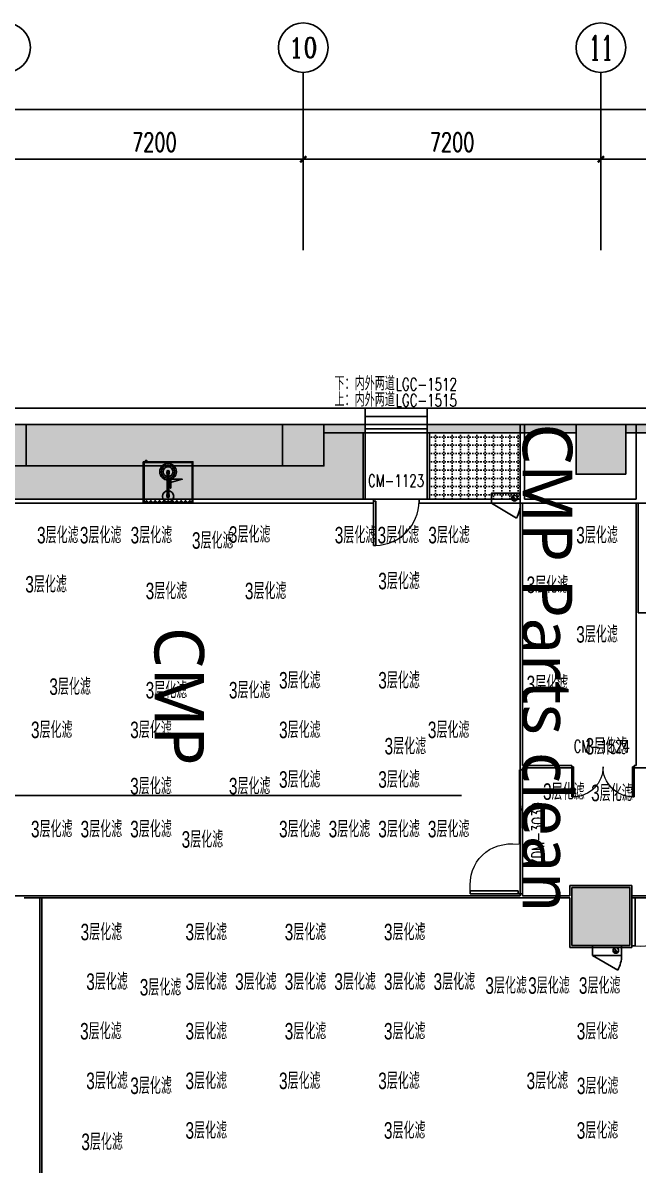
# Model space of a CAD drawing. Header units: millimetres. Extents: x -8492 to 79556, y -19137 to 79219.
# Drawn here: x 18418 to 33300, y 51586 to 79219 of the extents above; entities that cross this region are included whole.
import ezdxf
from ezdxf.enums import TextEntityAlignment as Align

# ---------------------------------------------------------------- set-up
doc = ezdxf.new("R2010")
doc.units = ezdxf.units.MM
doc.header["$LTSCALE"] = 10
doc.header["$MEASUREMENT"] = 0
doc.linetypes.add('F3建筑平面图.优秀版$0$DASH', pattern=[0.35, 0.25, -0.1])
doc.linetypes.add('F3建筑平面图.优秀版$0$X01A-L0300$0$X1AA-L3000$0$DASHED', pattern=[0.75, 0.5, -0.25])
for name, color, linetype in [('F3建筑平面图.优秀版$0$PUB_HATCH', 8, 'Continuous'), ('F3建筑平面图.优秀版$0$X01A-L0300$0$A-Trench', 8, 'Continuous'), ('F3建筑平面图.优秀版$0$X01A-L0300$0$A-WALL-1', 8, 'Continuous'), ('F3建筑平面图.优秀版$0$X01A-L0300$0$A-WALL-3（out）', 8, 'Continuous'), ('F3建筑平面图.优秀版$0$X01A-L0300$0$A-WALL-8', 8, 'Continuous'), ('F3建筑平面图.优秀版$0$X01A-L0300$0$AXIS', 8, 'Continuous'), ('F3建筑平面图.优秀版$0$X01A-L0300$0$AXIS_TEXT', 8, 'Continuous'), ('F3建筑平面图.优秀版$0$X01A-L0300$0$COLUMN', 8, 'Continuous'), ('F3建筑平面图.优秀版$0$X01A-L0300$0$Emergency Eye-washer', 8, 'Continuous'), ('F3建筑平面图.优秀版$0$X01A-L0300$0$GROUND', 8, 'Continuous'), ('F3建筑平面图.优秀版$0$X01A-L0300$0$PUB_HATCH', 8, 'Continuous'), ('F3建筑平面图.优秀版$0$X01A-L0300$0$PUB_TEXT', 8, 'Continuous'), ('F3建筑平面图.优秀版$0$X01A-L0300$0$W_FH_HYDRANT', 8, 'Continuous'), ('F3建筑平面图.优秀版$0$X01A-L0300$0$WALL', 8, 'Continuous'), ('F3建筑平面图.优秀版$0$X01A-L0300$0$X1AA-L1000$0$STAIR', 8, 'Continuous'), ('F3建筑平面图.优秀版$0$X01A-L0300$0$X1AA-L3000$0$a-wall-4', 8, 'Continuous'), ('F3建筑平面图.优秀版$0$X01A-L0300$0$X1AA-L3000$0$A-格栅板', 8, 'Continuous'), ('F3建筑平面图.优秀版$0$X01A-L0300$0$X1AA-L3000$0$WINDOW', 8, 'Continuous'), ('F3建筑平面图.优秀版$0$X01A-L0300$0$X1AA-L3000$0$WINDOW_TEXT', 8, 'Continuous'), ('F3建筑平面图.优秀版$0$X01A-L0300$0$水-设备-消火栓', 8, 'Continuous')]:
    doc.layers.add(name, color=color, linetype=linetype)
doc.styles.add('F3建筑平面图.优秀版$0$AREA NAME', font='', dxfattribs={"height": 1200})
doc.styles.add('F3建筑平面图.优秀版$0$X01A-L0300$0$_TCH_AXIS', font='COMPLEX', dxfattribs={"bigfont": 'GBCBIG'})
doc.styles.add('F3建筑平面图.优秀版$0$X01A-L0300$0$_TCH_DIM_T3', font='SIMPLEX', dxfattribs={"width": 0.705882, "bigfont": 'GBCBIG'})
doc.styles.add('F3建筑平面图.优秀版$0$X01A-L0300$0$COMPLEX', font='COMPLEX')
doc.styles.add('F3建筑平面图.优秀版$0$X01A-L0300$0$X1AA-L3000$0$_TCH_WINDOW', font='SIMPLEX', dxfattribs={"height": 3.5, "bigfont": 'GBCBIG'})
doc.styles.add('HC_INT', font='HC_HZ.shx', dxfattribs={"width": 0.7, "bigfont": 'HC_TXT.SHX'})
doc.styles.get('F3建筑平面图.优秀版$0$AREA NAME').set_extended_font_data('Microsoft YaHei')
doc.dimstyles.new('F3建筑平面图.优秀版$0$X01A-L0300$0$_TCH_ARCH&&150', dxfattribs={"dimtxt": 446.25, "dimasz": 150, "dimexe": 375, "dimexo": 450, "dimgap": 189.375, "dimtad": 1, "dimdec": 0, "dimzin": 0, "dimdsep": 46, "dimtxsty": 'F3建筑平面图.优秀版$0$X01A-L0300$0$_TCH_DIM_T3', "dimblk": 'F3建筑平面图.优秀版$0$X01A-L0300$0$_ArchTick', "dimcen": 0.09, "dimclrt": 7, "dimazin": 2, "dimtfac": 1, "dimtdec": 0, "dimtix": 1, "dimtmove": 2, "dimatfit": 3, "dimfxl": 1, "dimtolj": 1, "dimtzin": 0, "dimarcsym": 0})
pattern_1 = [(360, (16, -6e-08), (5e-14, 200), [36, -30, 36, -30, 36, -32]), (90, (200, 16), (-200, 6e-14), [36, -30, 36, -30, 36, -32])]

# ---------------------------------------------------------------- blocks, each defined once
blk = doc.blocks.new('F3建筑平面图.优秀版$0$X01A-L0300$0$X1AA-L3000$0$G$CAA639E2E')
for p, q in [((0, 1438), (0, 1488)), ((0, 1462), (75, 1462)), ((0, 1462), (0, 300)), ((75, 1462), (75, 300)), ((3000, 1488), (3000, 1438)), ((75, 300), (0, 300))]:
    blk.add_line(p, q)
at = {"color": 0, "linetype": 'Continuous'}
for p, q in [((3000, 1506), (1200, 1506)), ((1200, 1506), (1200, 1492)), ((1200, 1492), (3000, 1492)), ((1200, 1488), (1200, 1492)), ((1592, 1481), (2129, 1481)), ((2129, 1481), (2012, 1472)), ((2012, 1472), (2012, 1481)), ((3000, 1492), (3000, 1506)), ((3000, 1488), (3000, 1492))]:
    blk.add_line(p, q, dxfattribs=at)
at = {"lineweight": 13}
blk.add_ellipse((-115, 1610), major_axis=(1051, -1017), ratio=0.792212, start_param=-0.772576, end_param=0.772576, dxfattribs=at)
blk = doc.blocks.new('F3建筑平面图.优秀版$0$X01A-L0300$0$_AXISO')
blk.add_circle((0, 0), 0.5)
at = {"layer": 'F3建筑平面图.优秀版$0$X01A-L0300$0$AXIS_TEXT', "style": 'F3建筑平面图.优秀版$0$X01A-L0300$0$COMPLEX', "width": 1.041667}
blk.add_attdef('A', text='', height=0.56, dxfattribs=at).set_placement((-0.25, -0.28), (0.25, -0.28), align=Align.FIT)
blk = doc.blocks.new('F3建筑平面图.优秀版$0$X01A-L0300$0$XF1L10-PP-IW-PIP-LK$0$shower room')
for p, q in [((230, 590), (-760, 590)), ((-754, 467), (-702, 519)), ((-754, 362), (-702, 414)), ((-754, 257), (-702, 310)), ((-754, 153), (-702, 205)), ((-754, 48), (-702, 100)), ((-566, 27), (-593, 27)), ((-396, 62), (-395, 63)), ((-394, 63), (-395, 63)), ((-209, 63), (-394, 63)), ((-394, 55), (-393, 55)), ((-394, 55), (-394, 55)), ((-209, 55), (-394, 55)), ((-302, 55), (-302, 63)), ((-210, 63), (-209, 63)), ((-210, 56), (-210, 56)), ((-209, 63), (-209, 63)), ((-209, 55), (-209, 55)), ((-207, 63), (-208, 63)), ((-207, 56), (-208, 55)), ((-207, 63), (-207, 62)), ((-206, 62), (-207, 62)), ((-206, 57), (-207, 56)), ((-207, 56), (-207, 56)), ((-161, 19), (-44, 19)), ((-32, -27), (-32, 27)), ((-754, -57), (-702, -4)), ((-754, -161), (-702, -109)), ((-754, -266), (-702, -214)), ((-566, -27), (-593, -27)), ((-754, -371), (-702, -318)), ((-754, -475), (-702, -423)), ((-754, -580), (-702, -528)), ((220, -510), (240, -510)), ((240, -550), (220, -550)), ((270, -514), (224, -514)), ((224, -546), (270, -546))]:
    blk.add_line(p, q)
at = {"flags": 128}
blk.add_lwpolyline([(240, -600), (-760, -600), (-760, 600), (240, 600)], close=True, dxfattribs=at)
for points in [[(-760, -590), (230, -590), (230, 590)], [(-754, 571), (-702, 519), (-697, 523), (-754, 580), (-754, 580)], [(220, -580), (220, 580), (-750, 580), (-750, -580), (220, -580)], [(-702, 527), (-702, 527), (-758, 471), (-754, 467)], [(-702, 423), (-702, 423), (-758, 366), (-754, 362)], [(-702, 318), (-702, 318), (-758, 261), (-754, 257)], [(-754, 467), (-702, 414), (-697, 418), (-754, 475), (-754, 475)], [(-754, 362), (-702, 310), (-697, 314), (-754, 370), (-754, 370)], [(-182, 341), (-182, 341), (-275, 0), (-275, 0)], [(-182, 0), (-182, 341), (-182, 341)], [(-702, 213), (-702, 213), (-758, 157), (-754, 153)], [(-702, 109), (-702, 109), (-758, 52), (-754, 48)], [(-754, 257), (-702, 205), (-697, 209), (-754, 266), (-754, 266)], [(-754, 153), (-702, 100), (-697, 104), (-754, 161), (-754, 161)], [(-754, 48), (-702, -4), (-697, 0), (-754, 56), (-754, 56)], [(-702, 4), (-702, 4), (-754, -48)], [(-396, 62), (-396, 62), (-397, 60)], [(-396, 56), (-396, 57), (-397, 58), (-397, 59), (-397, 60)], [(-393, 55), (-394, 55), (-394, 55), (-395, 56), (-395, 56), (-395, 57), (-396, 57), (-396, 58), (-396, 59), (-396, 59), (-396, 60), (-396, 61), (-395, 62), (-395, 62), (-395, 62), (-395, 63), (-394, 63)], [(-396, 56), (-395, 56), (-394, 55)], [(-394, 63), (-393, 63), (-393, 63), (-393, 63), (-393, 63), (-393, 63), (-393, 63), (-392, 62), (-392, 60), (-392, 60), (-392, 59), (-392, 59), (-392, 57), (-392, 56), (-393, 56), (-393, 55), (-393, 55), (-393, 55), (-393, 55)], [(-384, 60), (-384, 59), (-384, 59), (-384, 58), (-384, 57), (-384, 56), (-384, 56), (-385, 56), (-385, 55), (-385, 55), (-385, 55), (-386, 55), (-386, 55), (-386, 55), (-387, 56), (-387, 56), (-387, 57), (-388, 57), (-388, 58), (-388, 59), (-388, 59), (-388, 60), (-388, 61), (-387, 62), (-387, 62), (-387, 62), (-387, 63), (-386, 63), (-386, 63), (-385, 63), (-385, 63), (-385, 63), (-385, 63), (-385, 63), (-384, 62), (-384, 62), (-384, 60)], [(-275, 0), (-275, 0), (-182, 0), (-182, 0)], [(-207, 58), (-207, 57), (-208, 57), (-208, 56), (-208, 56), (-209, 55), (-210, 55), (-211, 55), (-211, 55), (-212, 55), (-212, 55), (-213, 56), (-213, 56), (-213, 56), (-214, 57), (-215, 58), (-215, 59), (-215, 59), (-215, 60), (-214, 62), (-213, 62), (-213, 63), (-213, 63), (-212, 63), (-212, 63), (-211, 63), (-210, 63), (-210, 63), (-209, 63), (-208, 62), (-208, 62), (-208, 62), (-207, 61), (-207, 60), (-207, 59), (-207, 59), (-207, 58)], [(-215, 58), (-215, 59), (-215, 59), (-215, 60), (-215, 61), (-214, 62), (-214, 62), (-214, 62), (-214, 63), (-213, 63), (-212, 63), (-212, 63), (-212, 63), (-212, 63), (-211, 63), (-211, 62), (-211, 60), (-211, 60), (-211, 59), (-211, 59), (-211, 57), (-211, 56), (-212, 56), (-212, 55), (-212, 55), (-212, 55), (-213, 55), (-213, 55), (-214, 56), (-214, 56), (-214, 57), (-214, 57), (-215, 58)], [(-210, 57), (-210, 59), (-210, 57), (-210, 59), (-210, 60), (-210, 62), (-210, 62), (-210, 63)], [(-210, 63), (-210, 63), (-210, 63)], [(-210, 57), (-210, 56), (-210, 56)], [(-210, 56), (-210, 55), (-209, 55)], [(-209, 63), (-209, 63), (-208, 63)], [(-209, 55), (-209, 55), (-208, 55)], [(-206, 62), (-206, 60), (-205, 59)], [(-206, 57), (-206, 58), (-205, 59)], [(-758, -52), (-702, -109), (-697, -105), (-754, -48), (-758, -52)], [(-758, -157), (-702, -214), (-697, -209), (-754, -153), (-758, -157)], [(-702, -205), (-702, -205), (-758, -262), (-754, -266)], [(-702, -101), (-702, -101), (-754, -153)], [(-754, -266), (-702, -318), (-697, -314), (-754, -258), (-754, -258)], [(-161, -19), (-161, -19), (-44, -19), (-44, -19)], [(-758, -366), (-702, -423), (-697, -419), (-754, -362), (-758, -366)], [(-758, -471), (-702, -528), (-697, -523), (-754, -467), (-758, -471)], [(-702, -519), (-702, -519), (-758, -576), (-754, -580)], [(-702, -310), (-702, -310), (-754, -362)], [(-702, -415), (-702, -415), (-754, -467)], [(224, -514), (224, -515), (224, -519), (224, -524), (224, -530), (224, -536), (224, -541), (224, -545), (224, -546)], [(240, -510), (270, -510), (270, -512), (270, -516), (270, -522), (270, -530), (270, -538), (270, -544), (270, -548), (270, -550), (240, -550)], [(-246, -600), (-246, -597), (-245, -597), (-241, -597), (-236, -597), (-230, -597), (-224, -597), (-219, -597), (-215, -597), (-214, -597), (-214, -600)]]:
    blk.add_lwpolyline(points, dxfattribs=at)
for points in [[(-554, -27), (-566, -27), (-566, 27), (-554, 27)], [(-243, -19), (-554, -19), (-554, 19), (-243, 19)], [(-297, 0), (-306, 0), (-306, 59), (-297, 59)], [(-161, -21), (-243, -21), (-243, 21), (-161, 21)]]:
    blk.add_lwpolyline(points, close=True)
blk.add_lwpolyline([(-13, -27), (-44, -27), (-44, 27), (-14, 27)])
for centre, radius in [((-598, 0), 136), ((-598, 0), 27.4), ((-598, 0), 26), ((-598, 0), 23.5), ((-598, 0), 18.5), ((-302, 59), 4.14), ((0, 0), 200), ((0, 0), 163), ((0, 0), 120), ((0, 0), 30), ((0, 0), 27), ((0, 0), 25.5), ((0, 0), 23), ((0, 0), 18.5)]:
    blk.add_circle(centre, radius)
blk = doc.blocks.new('F3建筑平面图.优秀版$0$X01A-L0300$0$A$C1ad6b742')
at = {"layer": 'F3建筑平面图.优秀版$0$X01A-L0300$0$Emergency Eye-washer', "xscale": -1, "rotation": 270}
blk.add_blockref('F3建筑平面图.优秀版$0$X01A-L0300$0$XF1L10-PP-IW-PIP-LK$0$shower room', (21931, -640), dxfattribs=at)
blk = doc.blocks.new('F3建筑平面图.优秀版$0$X01A-L0300$0$30301')
for p, q in [((75, 2698), (0, 2698)), ((0, 1536), (0, 2698)), ((75, 1536), (75, 2698)), ((0, 1561), (0, 1511)), ((0, 1536), (75, 1536)), ((3000, 1488), (3000, 1438))]:
    blk.add_line(p, q)
at = {"color": 0, "linetype": 'Continuous'}
for p, q in [((3000, 1506), (1200, 1506)), ((1200, 1506), (1200, 1492)), ((1200, 1492), (3000, 1492)), ((1200, 1488), (1200, 1492)), ((1592, 1481), (2129, 1481)), ((2129, 1481), (2012, 1472)), ((2012, 1472), (2012, 1481)), ((3000, 1492), (3000, 1506)), ((3000, 1488), (3000, 1492))]:
    blk.add_line(p, q, dxfattribs=at)
at = {"lineweight": 13, "extrusion": (0, 0, -1)}
blk.add_ellipse((-115, 1388), major_axis=(1051, 1017), ratio=0.792212, start_param=-0.772576, end_param=0.772576, dxfattribs=at)
blk = doc.blocks.new('F3建筑平面图.优秀版$0$X01A-L0300$0$FIRELIB$SYSLIB$00000008')
at = {"layer": 'F3建筑平面图.优秀版$0$X01A-L0300$0$W_FH_HYDRANT'}
h = blk.add_hatch(color=256, dxfattribs=at)
edge = h.paths.add_edge_path()
edge.add_ellipse((0.486, 0.5), major_axis=(0, -0.286), ratio=0.333333, start_angle=40.3112, end_angle=220.3112, ccw=False)
edge.add_line((0.547, 0.282), (0.424, 0.718))
at = {"layer": 'F3建筑平面图.优秀版$0$X01A-L0300$0$W_FH_HYDRANT', "linetype": 'Continuous'}
blk.add_line((1.286, 1), (0.42, 2.5), dxfattribs=at)
at = {"layer": 'F3建筑平面图.优秀版$0$X01A-L0300$0$W_FH_HYDRANT'}
blk.add_line((0.547, 0.282), (0.424, 0.718), dxfattribs=at)
at = {"layer": 'F3建筑平面图.优秀版$0$X01A-L0300$0$W_FH_HYDRANT', "linetype": 'Continuous'}
blk.add_lwpolyline([(0.286, 1), (1.286, 1), (1.286, 0), (0.286, 0)], close=True, dxfattribs=at)
blk.add_arc((8.623, 1.011), 8.337, 169.7141, 180.0781, dxfattribs=at)
at = {"layer": 'F3建筑平面图.优秀版$0$X01A-L0300$0$W_FH_HYDRANT'}
blk.add_ellipse((0.486, 0.5), major_axis=(0, 0.286), ratio=0.333333, dxfattribs=at)
blk = doc.blocks.new('F3建筑平面图.优秀版$0$X01A-L0300$0$X1AA-L3000$0$$WINLIB2D$00000002')
at = {"color": 0}
for points in [[(-0.5, 0.5), (0.5, 0.5)], [(-0.5, 0.5), (-0.5, -0.5)], [(0.5, 0.5), (0.5, -0.5)], [(0.5, 0), (-0.5, 0)], [(-0.5, -0.5), (0.5, -0.5)]]:
    blk.add_lwpolyline(points, dxfattribs=at)
blk = doc.blocks.new('F3建筑平面图.优秀版$0$_FZH')
blk.add_lwpolyline([(-0.5, -0.5), (0.5, -0.5), (0.5, 0.5), (-0.5, 0.5)], close=True)
at = {"layer": 'F3建筑平面图.优秀版$0$PUB_HATCH'}
blk.add_solid([(-0.5, -0.5), (0.5, -0.5), (-0.5, 0.5), (0.5, 0.5)], dxfattribs=at)
blk = doc.blocks.new('F3建筑平面图.优秀版$0$X01A-L0300$0$X1AA-L3000$0$$DorLib2D$00000002')
for p, q in [((-0.5, 0), (-0.5, 0.4875)), ((-0.475, 0.4875), (-0.5, 0.4875)), ((-0.475, 0), (-0.475, 0.4875)), ((0.475, 0), (0.475, 0.4875)), ((0.475, 0.4875), (0.5, 0.4875)), ((0.5, 0), (0.5, 0.4875)), ((-0.5, 0), (-0.475, 0)), ((0.5, 0), (0.475, 0))]:
    blk.add_line(p, q)
at = {"lineweight": 13}
for centre, start, end in [((-0.4875, 0), 0, 88.53072), ((0.4875, 0), 91.46928, 180)]:
    blk.add_arc(centre, 0.4875, start, end, dxfattribs=at)
blk = doc.blocks.new('F3建筑平面图.优秀版$0$X01A-L0300$0$X1AA-L3000$0$$DorLib2D$00000001')
for p, q in [((0.45, 0.975), (0.5, 0.975)), ((0.45, 0), (0.45, 0.975)), ((0.5, 0), (0.5, 0.975)), ((0.5, 0), (0.45, 0))]:
    blk.add_line(p, q)
at = {"lineweight": 13}
blk.add_arc((0.475, 0), 0.975, 91.4693, 180, dxfattribs=at)
blk = doc.blocks.new('F3建筑平面图.优秀版$0$X01A-L0300$0$_ArchTick')
at = {"color": 0, "linetype": 'ByBlock', "const_width": 0.4}
blk.add_lwpolyline([(-0.5, -0.5), (0.5, 0.5)], dxfattribs=at)
blk = doc.blocks.new('*D219')
at = {"layer": 'F3建筑平面图.优秀版$0$X01A-L0300$0$AXIS', "color": 0, "lineweight": -2, "transparency": 16777216}
for p, q in [((18000, 75919), (25200, 75919)), ((18000, 75484), (18000, 75544)), ((25200, 75484), (25200, 75544))]:
    blk.add_line(p, q, dxfattribs=at)
at = {"layer": 'F3建筑平面图.优秀版$0$X01A-L0300$0$AXIS', "color": 0, "lineweight": -2, "transparency": 16777216, "xscale": 150, "yscale": 150, "zscale": 150, "rotation": 180}
blk.add_blockref('F3建筑平面图.优秀版$0$X01A-L0300$0$_ArchTick', (18000, 75919), dxfattribs=at)
at = {"layer": 'F3建筑平面图.优秀版$0$X01A-L0300$0$AXIS', "color": 0, "lineweight": -2, "transparency": 16777216, "xscale": 150, "yscale": 150, "zscale": 150}
blk.add_blockref('F3建筑平面图.优秀版$0$X01A-L0300$0$_ArchTick', (25200, 75919), dxfattribs=at)
at = {"layer": 'F3建筑平面图.优秀版$0$X01A-L0300$0$AXIS', "color": 7, "transparency": 16777216, "insert": (21600, 76332), "char_height": 446.2, "attachment_point": 5, "style": 'F3建筑平面图.优秀版$0$X01A-L0300$0$_TCH_DIM_T3'}
blk.add_mtext('\\A1;7200', dxfattribs=at)
blk = doc.blocks.new('*D220')
at = {"layer": 'F3建筑平面图.优秀版$0$X01A-L0300$0$AXIS', "color": 0, "lineweight": -2, "transparency": 16777216}
for p, q in [((25200, 75919), (32400, 75919)), ((25200, 75484), (25200, 75544)), ((32400, 75484), (32400, 75544))]:
    blk.add_line(p, q, dxfattribs=at)
at = {"layer": 'F3建筑平面图.优秀版$0$X01A-L0300$0$AXIS', "color": 0, "lineweight": -2, "transparency": 16777216, "xscale": 150, "yscale": 150, "zscale": 150, "rotation": 180}
blk.add_blockref('F3建筑平面图.优秀版$0$X01A-L0300$0$_ArchTick', (25200, 75919), dxfattribs=at)
at = {"layer": 'F3建筑平面图.优秀版$0$X01A-L0300$0$AXIS', "color": 0, "lineweight": -2, "transparency": 16777216, "xscale": 150, "yscale": 150, "zscale": 150}
blk.add_blockref('F3建筑平面图.优秀版$0$X01A-L0300$0$_ArchTick', (32400, 75919), dxfattribs=at)
at = {"layer": 'F3建筑平面图.优秀版$0$X01A-L0300$0$AXIS', "color": 7, "transparency": 16777216, "insert": (28800, 76332), "char_height": 446.2, "attachment_point": 5, "style": 'F3建筑平面图.优秀版$0$X01A-L0300$0$_TCH_DIM_T3'}
blk.add_mtext('\\A1;7200', dxfattribs=at)
blk = doc.blocks.new('*D221')
at = {"layer": 'F3建筑平面图.优秀版$0$X01A-L0300$0$AXIS', "color": 0, "lineweight": -2, "transparency": 16777216}
for p, q in [((32400, 75919), (39600, 75919)), ((32400, 75484), (32400, 75544)), ((39600, 75484), (39600, 75544))]:
    blk.add_line(p, q, dxfattribs=at)
at = {"layer": 'F3建筑平面图.优秀版$0$X01A-L0300$0$AXIS', "color": 0, "lineweight": -2, "transparency": 16777216, "xscale": 150, "yscale": 150, "zscale": 150, "rotation": 180}
blk.add_blockref('F3建筑平面图.优秀版$0$X01A-L0300$0$_ArchTick', (32400, 75919), dxfattribs=at)
at = {"layer": 'F3建筑平面图.优秀版$0$X01A-L0300$0$AXIS', "color": 0, "lineweight": -2, "transparency": 16777216, "xscale": 150, "yscale": 150, "zscale": 150}
blk.add_blockref('F3建筑平面图.优秀版$0$X01A-L0300$0$_ArchTick', (39600, 75919), dxfattribs=at)
at = {"layer": 'F3建筑平面图.优秀版$0$X01A-L0300$0$AXIS', "color": 7, "transparency": 16777216, "insert": (36000, 76332), "char_height": 446.2, "attachment_point": 5, "style": 'F3建筑平面图.优秀版$0$X01A-L0300$0$_TCH_DIM_T3'}
blk.add_mtext('\\A1;7200', dxfattribs=at)
blk = doc.blocks.new('*D227')
at = {"layer": 'F3建筑平面图.优秀版$0$X01A-L0300$0$AXIS', "color": 0, "lineweight": -2, "transparency": 16777216}
for p, q in [((-700, 74990), (-700, 77494)), ((74550, 74990), (74550, 77494)), ((-700, 77119), (74550, 77119))]:
    blk.add_line(p, q, dxfattribs=at)
at = {"layer": 'F3建筑平面图.优秀版$0$X01A-L0300$0$AXIS', "color": 0, "lineweight": -2, "transparency": 16777216, "xscale": 150, "yscale": 150, "zscale": 150, "rotation": 180}
blk.add_blockref('F3建筑平面图.优秀版$0$X01A-L0300$0$_ArchTick', (-700, 77119), dxfattribs=at)
at = {"layer": 'F3建筑平面图.优秀版$0$X01A-L0300$0$AXIS', "color": 0, "lineweight": -2, "transparency": 16777216, "xscale": 150, "yscale": 150, "zscale": 150}
blk.add_blockref('F3建筑平面图.优秀版$0$X01A-L0300$0$_ArchTick', (74550, 77119), dxfattribs=at)
at = {"layer": 'F3建筑平面图.优秀版$0$X01A-L0300$0$AXIS', "color": 7, "transparency": 16777216, "insert": (36925, 77532), "char_height": 446.2, "attachment_point": 5, "style": 'F3建筑平面图.优秀版$0$X01A-L0300$0$_TCH_DIM_T3'}
blk.add_mtext('\\A1;75250', dxfattribs=at)
blk = doc.blocks.new('F3建筑平面图.优秀版')
at = {"layer": 'F3建筑平面图.优秀版$0$X01A-L0300$0$PUB_HATCH'}
for points in [[(18500, 69500), (18500, 68500), (24700, 68500), (24700, 69500)], [(25700, 69500), (25700, 69300), (26700, 69300), (26700, 69500)], [(31800, 69300), (31800, 69500), (28200, 69500), (28200, 69300)], [(33000, 69500), (33000, 69300), (39100, 69300), (39100, 69500)]]:
    blk.add_hatch(color=256, dxfattribs=at).paths.add_polyline_path(points)
at = {"layer": 'F3建筑平面图.优秀版$0$X01A-L0300$0$X1AA-L3000$0$A-格栅板'}
h = blk.add_hatch(dxfattribs=at)
h.set_pattern_fill('虚线方格', color=256, scale=200)
h.set_pattern_definition(pattern_1)
h.paths.add_polyline_path([(13850, 68300.001), (17600, 68300), (17600, 68500), (25700, 68500), (25700, 69300), (26649.999, 69300), (26649.998, 67699.99), (13850, 67699.998)])
h = blk.add_hatch(dxfattribs=at)
h.set_pattern_fill('虚线方格', color=256, scale=200)
h.set_pattern_definition(pattern_1)
h.paths.add_polyline_path([(28250, 69299.985), (30450, 69299.985), (30450, 67699.987), (28249.999, 67699.989)])
blk.add_line((29024.184, 60528.566), (-8491.645, 60528.566))
at = {"layer": 'F3建筑平面图.优秀版$0$X01A-L0300$0$A-Trench'}
for points in [[(26700, 69300), (26699.999, 67699.99)], [(28200, 69300), (28199.999, 67699.989)]]:
    blk.add_lwpolyline(points, dxfattribs=at)
at = {"layer": 'F3建筑平面图.优秀版$0$X01A-L0300$0$A-WALL-1'}
for p, q in [((18500, 69500), (24700, 69500)), ((18500, 68500), (24700, 68500))]:
    blk.add_line(p, q, dxfattribs=at)
at = {"layer": 'F3建筑平面图.优秀版$0$X01A-L0300$0$A-WALL-3（out）'}
for p, q in [((18000, 69900), (25200, 69900)), ((26700, 69900), (25200, 69900)), ((26700, 69500), (26700, 69900)), ((30500, 69900), (28200, 69900)), ((28200, 69900), (28200, 69500)), ((30500, 69900), (32400, 69900)), ((32400, 69900), (33300, 69900)), ((33300, 69900), (36850, 69900)), ((18500, 69500), (24700, 69500)), ((25700, 69500), (26700, 69500)), ((28200, 69500), (30450, 69500)), ((30550, 69500), (31800, 69500)), ((33000, 69500), (33250, 69500))]:
    blk.add_line(p, q, dxfattribs=at)
at = {"layer": 'F3建筑平面图.优秀版$0$X01A-L0300$0$A-WALL-8'}
for p, q in [((30450, 69500), (30450, 67699.987)), ((30550, 69500), (30550, 67699.967)), ((33250, 69500), (33250, 67699.964)), ((26900.001, 67699.989), (13850, 67699.998)), ((13850, 67599.998), (26900.001, 67599.989)), ((26900.001, 67599.989), (26900.001, 67699.989)), ((30450, 67699.987), (28000.001, 67699.989)), ((28000.001, 67699.989), (28000.001, 67599.989)), ((28000.001, 67599.989), (30500, 67599.987)), ((30500, 67599.987), (30500, 67599.967)), ((30500, 67599.967), (33300, 67599.964)), ((30550, 67699.967), (33250, 67699.964)), ((33300, 67599.964), (36850, 67599.96))]:
    blk.add_line(p, q, dxfattribs=at)
at = {"layer": 'F3建筑平面图.优秀版$0$X01A-L0300$0$AXIS'}
for p, q in [((25200, 73719.059), (25200, 78019.059)), ((32400, 73719.059), (32400, 78019.059))]:
    blk.add_line(p, q, dxfattribs=at)
at = {"layer": 'F3建筑平面图.优秀版$0$X01A-L0300$0$WALL'}
for p, q in [((26700, 69500), (25700, 69500)), ((26700, 69300), (26700, 69500)), ((31800, 69500), (28200, 69500)), ((28200, 69500), (28200, 69300)), ((33000, 69500), (39100, 69500)), ((25700, 69300), (26700, 69300)), ((28200, 69300), (31800, 69300)), ((33000, 69300), (39100, 69300))]:
    blk.add_line(p, q, dxfattribs=at)
at = {"layer": 'F3建筑平面图.优秀版$0$X01A-L0300$0$X1AA-L1000$0$STAIR'}
for points in [[(26649.999, 69300), (26649.999, 67699.99)], [(26700, 69293.402), (26699.999, 67699.99)], [(28200, 69299.985), (28199.999, 67699.989)], [(28250, 69299.985), (28249.999, 67699.989)]]:
    blk.add_lwpolyline(points, dxfattribs=at)
at = {"layer": 'F3建筑平面图.优秀版$0$X01A-L0300$0$X1AA-L3000$0$a-wall-4'}
for p, q in [((30450, 61225), (30450, 67599.972)), ((30450, 67599.972), (30500, 67599.972)), ((30500, 61250), (30500, 67599.972)), ((33250, 64924.966), (33250, 67599.972)), ((33250, 67599.972), (33300, 67599.972)), ((33300, 64949.966), (33300, 67599.972)), ((33300, 64949.966), (33800, 64949.966)), ((33250, 61250), (33250, 64924.966)), ((30450, 61225), (30450, 61150)), ((30450, 61150), (30500, 61150)), ((31700, 61250), (30500, 61250)), ((30500, 61200), (31700, 61200)), ((30500, 61150), (30500, 61200)), ((31700, 61200), (31700, 61250)), ((33250, 61250), (33200, 61250)), ((33200, 61250), (33200, 61200)), ((33200, 61200), (33275, 61200)), ((33275, 61200), (33850, 61200)), ((31650, 58350), (33150, 58350)), ((31650, 58100), (31650, 58350)), ((33150, 58100), (33150, 58350)), ((13850, 58100), (18425, 58100)), ((18425, 58100), (30450, 58100)), ((18450, 58050), (30475, 58050)), ((18830.005, 58050), (18830.005, 51000)), ((18880.005, 51000), (18880.005, 58050)), ((30500, 58150), (30450, 58150)), ((30450, 58150), (30450, 58100)), ((30475, 58050), (31650, 58050)), ((30500, 58100), (30500, 58150)), ((30500, 58100), (31650, 58100)), ((31650, 56850), (31650, 58050)), ((31700, 58300), (33100, 58300)), ((31700, 58075), (31700, 58300)), ((31700, 56900), (31700, 58075)), ((33100, 58100), (33100, 58300)), ((33100, 56900), (33100, 58050)), ((33150, 58050), (33150, 58100)), ((33150, 56850), (33150, 58050)), ((31650, 56850), (33150, 56850)), ((31700, 56900), (33100, 56900))]:
    blk.add_line(p, q, dxfattribs=at)
at = {"layer": 'F3建筑平面图.优秀版$0$X01A-L0300$0$X1AA-L3000$0$A-格栅板'}
for points in [[(13850, 68300.001), (17600, 68300), (17600, 68500), (25700, 68500), (25700, 69300), (26649.999, 69300), (26649.998, 67699.99), (13850, 67699.998)], [(26700, 69300), (28199.999, 69300), (28199.999, 67699.989), (26700, 67699.989)], [(28250, 69299.985), (30450, 69299.985), (30450, 67699.987), (28249.999, 67699.989)]]:
    blk.add_lwpolyline(points, close=True, dxfattribs=at)
at = {"layer": 'F3建筑平面图.优秀版$0$X01A-L0300$0$X1AA-L3000$0$WINDOW', "linetype": 'F3建筑平面图.优秀版$0$DASH'}
for p, q in [((30450, 61150), (30450, 58150)), ((30500, 58150), (30500, 61150)), ((36150, 58100), (33150, 58100)), ((33150, 58050), (36150, 58050))]:
    blk.add_line(p, q, dxfattribs=at)
at = {"layer": 'F3建筑平面图.优秀版$0$X01A-L0300$0$AXIS'}
ref = blk.add_blockref('F3建筑平面图.优秀版$0$X01A-L0300$0$_AXISO', (18000, 78619.059), dxfattribs=dict(at, xscale=1200, yscale=1200, zscale=1200))
ref.add_attrib('A', '9', dxfattribs={"layer": 'F3建筑平面图.优秀版$0$X01A-L0300$0$AXIS_TEXT', "height": 714.223, "style": 'F3建筑平面图.优秀版$0$X01A-L0300$0$_TCH_AXIS', "width": 0.928571}).set_placement((17778.931, 78261.948), (18221.069, 78261.948), align=Align.FIT)
ref = blk.add_blockref('F3建筑平面图.优秀版$0$X01A-L0300$0$_AXISO', (25200, 78619.059), dxfattribs=dict(at, xscale=1200, yscale=1200, zscale=1200))
ref.add_attrib('A', '10', dxfattribs={"layer": 'F3建筑平面图.优秀版$0$X01A-L0300$0$AXIS_TEXT', "height": 481.7084, "style": 'F3建筑平面图.优秀版$0$X01A-L0300$0$_TCH_AXIS', "width": 1.034483}).set_placement((24855.923, 78378.205), (25544.077, 78378.205), align=Align.FIT)
ref = blk.add_blockref('F3建筑平面图.优秀版$0$X01A-L0300$0$_AXISO', (32400, 78619.059), dxfattribs=dict(at, xscale=1200, yscale=1200, zscale=1200))
ref.add_attrib('A', '11', dxfattribs={"layer": 'F3建筑平面图.优秀版$0$X01A-L0300$0$AXIS_TEXT', "height": 593.9697, "style": 'F3建筑平面图.优秀版$0$X01A-L0300$0$_TCH_AXIS', "width": 0.875}).set_placement((32103.015, 78322.074), (32696.985, 78322.074), align=Align.FIT)
at = {"layer": 'F3建筑平面图.优秀版$0$X01A-L0300$0$COLUMN', "rotation": 89.99999999999999}
for p, xscale, yscale, zscale in [((18000, 69000), 1000, 1000, 1000), ((25200, 69000), 1000, 1000, 1000), ((32400, 68900), 1200, 1200, 1200), ((32400, 57600), 1400, 1400, 1400)]:
    blk.add_blockref('F3建筑平面图.优秀版$0$_FZH', p, dxfattribs=dict(at, xscale=xscale, yscale=yscale, zscale=zscale))
at = {"layer": 'F3建筑平面图.优秀版$0$X01A-L0300$0$GROUND'}
blk.add_blockref('F3建筑平面图.优秀版$0$X01A-L0300$0$A$C1ad6b742', (0, 69000), dxfattribs=at)
at = {"layer": 'F3建筑平面图.优秀版$0$X01A-L0300$0$X1AA-L3000$0$WINDOW', "xscale": 1500}
for p, yscale, zscale in [((27450, 69700), 400, 400), ((27450, 69400), 200, 200)]:
    blk.add_blockref('F3建筑平面图.优秀版$0$X01A-L0300$0$X1AA-L3000$0$$WINLIB2D$00000002', p, dxfattribs=dict(at, yscale=yscale, zscale=zscale))
at = {"layer": 'F3建筑平面图.优秀版$0$X01A-L0300$0$X1AA-L3000$0$WINDOW'}
ref = blk.add_blockref('F3建筑平面图.优秀版$0$X01A-L0300$0$X1AA-L3000$0$$DorLib2D$00000001', (27450.001, 67649.989), dxfattribs=dict(at, xscale=-1100, yscale=-1100, zscale=100, rotation=359.9999615676185))
ref.add_attrib('A', 'CM-1123', (26765.001, 67995.433), dxfattribs={"layer": 'F3建筑平面图.优秀版$0$X01A-L0300$0$X1AA-L3000$0$WINDOW_TEXT', "height": 297.5, "rotation": 359.9999616, "style": 'F3建筑平面图.优秀版$0$X01A-L0300$0$X1AA-L3000$0$_TCH_WINDOW', "width": 0.705882})
ref = blk.add_blockref('F3建筑平面图.优秀版$0$X01A-L0300$0$X1AA-L3000$0$$DorLib2D$00000002', (32450, 61225), dxfattribs=dict(at, xscale=1500, yscale=-1500, zscale=50))
ref.add_attrib('A', 'CM-1524', (31740.002, 61571.629), dxfattribs={"layer": 'F3建筑平面图.优秀版$0$X01A-L0300$0$X1AA-L3000$0$WINDOW_TEXT', "height": 297.5, "style": 'F3建筑平面图.优秀版$0$X01A-L0300$0$X1AA-L3000$0$_TCH_WINDOW', "width": 0.705882})
at = {"layer": 'F3建筑平面图.优秀版$0$X01A-L0300$0$X1AA-L3000$0$WINDOW', "rotation": 89.99999999999999}
blk.add_blockref('F3建筑平面图.优秀版$0$X01A-L0300$0$30301', (31937.511, 58150), dxfattribs=at)
at = {"layer": 'F3建筑平面图.优秀版$0$X01A-L0300$0$X1AA-L3000$0$WINDOW'}
blk.add_blockref('F3建筑平面图.优秀版$0$X01A-L0300$0$X1AA-L3000$0$G$CAA639E2E', (33150.008, 56587.858), dxfattribs=at)
at = {"layer": 'F3建筑平面图.优秀版$0$X01A-L0300$0$水-设备-消火栓', "xscale": 700, "yscale": 240, "zscale": 700, "rotation": 180.0000000001045}
for p in [(30650.017, 67839.982), (33100, 56900)]:
    blk.add_blockref('F3建筑平面图.优秀版$0$X01A-L0300$0$FIRELIB$SYSLIB$00000008', p, dxfattribs=at)
at = {"layer": 'F3建筑平面图.优秀版$0$X01A-L0300$0$PUB_TEXT', "style": 'F3建筑平面图.优秀版$0$AREA NAME'}
for s, p in [('CMP Parts clean', (30509.517, 69527.64)), ('CMP', (21602.681, 64604.499))]:
    blk.add_text(s, height=1200, rotation=270, dxfattribs=at).set_placement(p)
at = {"layer": 'F3建筑平面图.优秀版$0$X01A-L0300$0$X1AA-L3000$0$WINDOW_TEXT', "style": 'F3建筑平面图.优秀版$0$X01A-L0300$0$X1AA-L3000$0$_TCH_WINDOW'}
for s, p in [('下：内外两道', (25957.766, 70328.5)), ('上：内外两道', (25957.766, 69937.5))]:
    blk.add_text(s, height=337.5887, dxfattribs=at).set_placement(p)
at = {"layer": 'F3建筑平面图.优秀版$0$X01A-L0300$0$X1AA-L3000$0$WINDOW_TEXT', "style": 'F3建筑平面图.优秀版$0$X01A-L0300$0$X1AA-L3000$0$_TCH_WINDOW', "width": 0.705882}
for s, p in [('LGC-1512', (27432.234, 70328.5)), ('LGC-1515', (27432.234, 69937.5))]:
    blk.add_text(s, height=297.5, dxfattribs=at).set_placement(p)
at = {"layer": 'F3建筑平面图.优秀版$0$X01A-L0300$0$X1AA-L3000$0$WINDOW_TEXT', "linetype": 'F3建筑平面图.优秀版$0$X01A-L0300$0$X1AA-L3000$0$DASHED', "style": 'F3建筑平面图.优秀版$0$X01A-L0300$0$X1AA-L3000$0$_TCH_WINDOW', "width": 0.705882}
blk.add_text('ZDM-3030', height=297.5, rotation=90.0000003, dxfattribs=at).set_placement((31026.75, 58825.001))
at = {"layer": 'F3建筑平面图.优秀版$0$X01A-L0300$0$AXIS'}
for p1, p2, distance, picture, middle in [((-700, 74540.5), (74549.996, 74540.5), 2578.559, '*D227', (36924.998, 77531.559)), ((18000, 75934.344), (25200, 75934.344), -15.285, '*D219', (21600, 76331.559)), ((25200, 75934.344), (32400, 75934.344), -15.285, '*D220', (28800, 76331.559)), ((32400, 75934.344), (39600, 75934.344), -15.285, '*D221', (36000, 76331.559))]:
    dim = blk.add_aligned_dim(p1=p1, p2=p2, distance=distance, dimstyle='F3建筑平面图.优秀版$0$X01A-L0300$0$_TCH_ARCH&&150', dxfattribs=at)
    dim.commit()
    dim.dimension.update_dxf_attribs({"geometry": picture, "text_midpoint": middle})

msp = doc.modelspace()

# ---------------------------------------------------------------- block references
msp.add_blockref('F3建筑平面图.优秀版', (0, 0))

# ---------------------------------------------------------------- texts
at = {"char_height": 400, "attachment_point": 1, "style": 'HC_INT'}
for insert in [(18761, 67026), (19797, 67026), (21024, 67026), (22508, 66897), (23401, 67042), (25961, 67027), (26997, 67027), (28224, 67027), (31802, 67026), (18477, 65838), (27014, 65916), (30602, 65826), (21388, 65676), (23788, 65676), (31802, 64626), (24614, 63516), (27014, 63516), (19058, 63362), (21388, 63276), (23402, 63276), (30602, 63426), (18614, 62316), (21014, 62316), (24614, 62316), (28214, 62316), (27166, 61921), (32029, 61919), (24614, 61116), (27014, 61116), (21013, 60955), (23402, 60955), (30999, 60823), (32162, 60790), (18614, 59916), (19814, 59916), (21014, 59916), (22258, 59665), (24614, 59916), (25814, 59916), (27014, 59916), (28214, 59916), (19814, 57426), (22351, 57426), (24751, 57426), (27151, 57426), (19951, 56226), (21245, 56089), (22351, 56226), (23551, 56226), (24751, 56226), (25951, 56226), (27151, 56226), (28351, 56226), (29603, 56131), (30639, 56131), (31866, 56131), (19802, 55026), (22351, 55026), (24751, 55026), (27151, 55026), (31814, 55026), (19951, 53826), (21016, 53707), (22351, 53826), (24613, 53826), (27013, 53826), (30601, 53827), (31817, 53704), (22351, 52626), (27151, 52626), (31814, 52626), (19832, 52351)]:
    msp.add_mtext_dynamic_manual_height_columns('3层化滤', width=1266.45, gutter_width=1, heights=[0], dxfattribs=dict(at, insert=insert))

doc.saveas('drawing.dxf')
